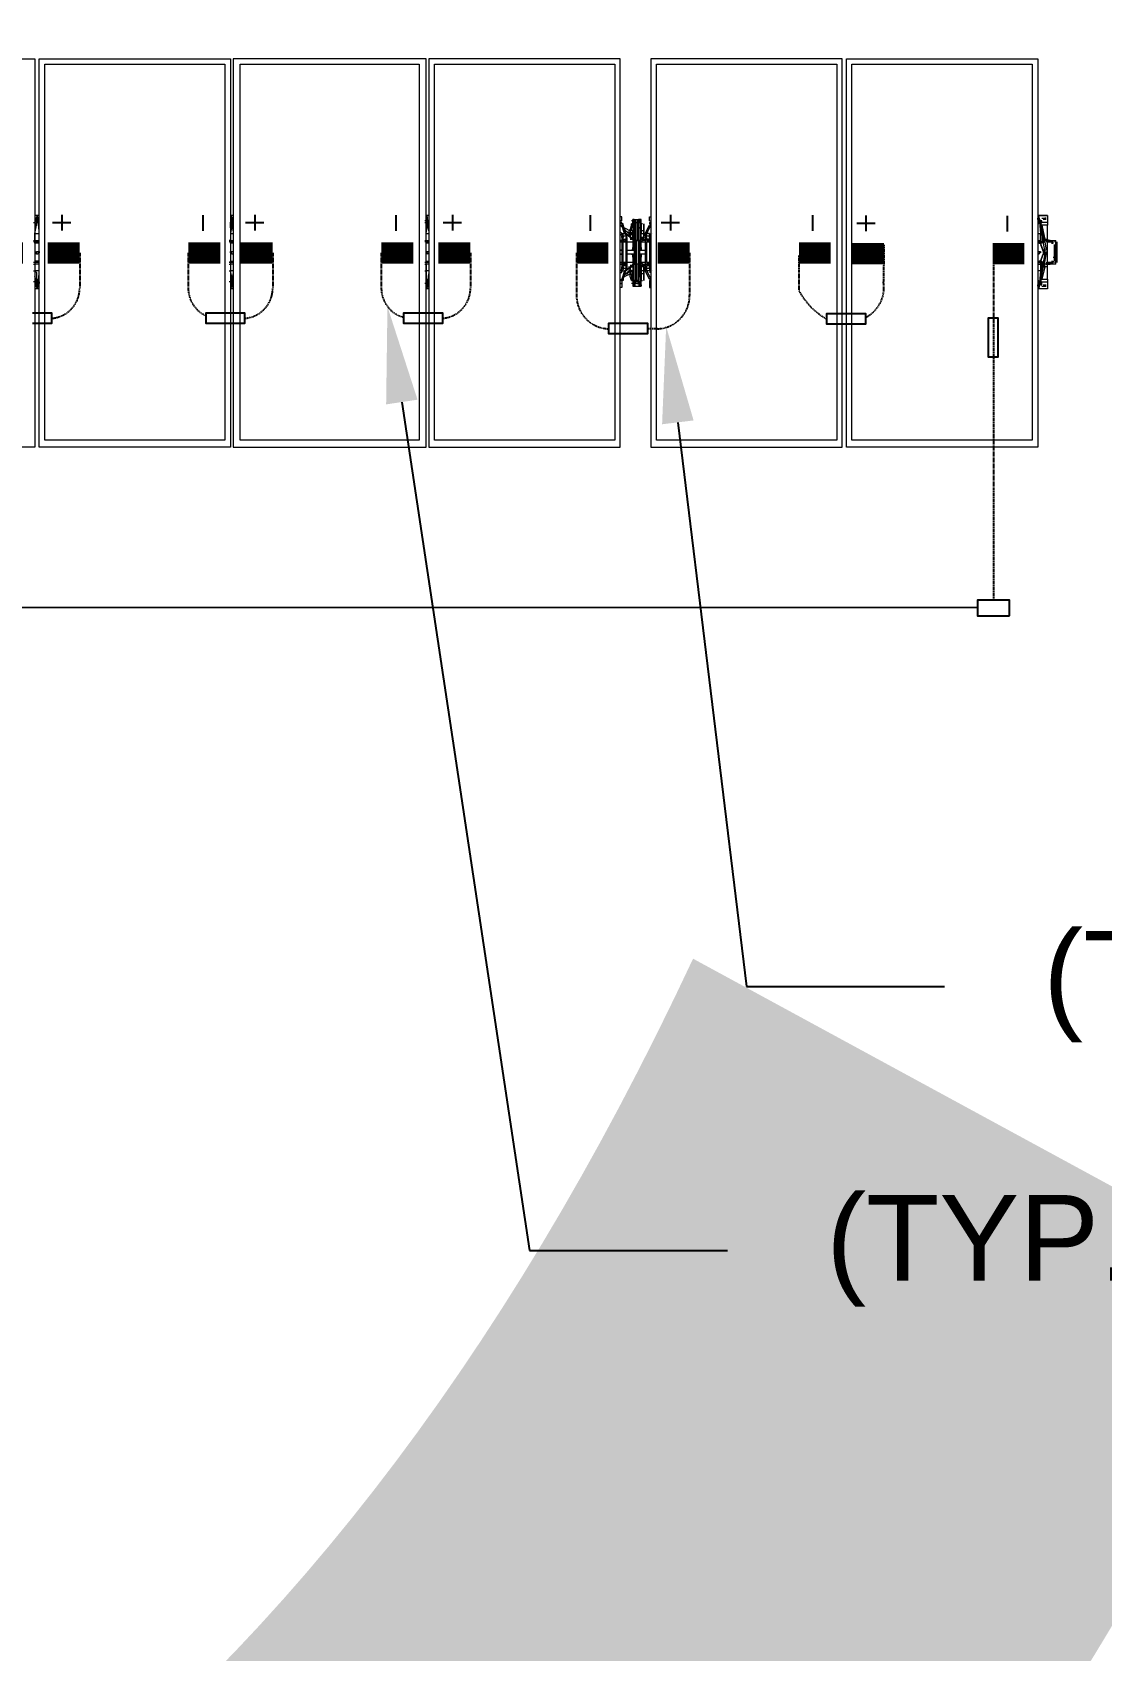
# Model space of a CAD drawing. Header units: feet. Extents: x -13743 to 68376, y -48 to 67763.
# Drawn here: x 4585.8 to 4835.1, y 7953.9 to 8331.2 of the extents above; entities that cross this region are included whole.
import ezdxf
from ezdxf import colors
from ezdxf.entities.mleader import LeaderData, LeaderLine
from ezdxf.enums import TextEntityAlignment as Align
from ezdxf.lldxf.tags import DXFTag
from ezdxf.math import Vec2, Vec3

# ---------------------------------------------------------------- set-up
doc = ezdxf.new("R2018")
doc.units = ezdxf.units.FT
doc.header["$MEASUREMENT"] = 0
doc.linetypes.add('HIDDEN', pattern=[0.375, 0.25, -0.125])
for name, color, linetype in [('E-DC HARNESS-NEG', 170, 'DC HARNESS CABLE'), ('E-HARN-COMP', 8, 'Continuous'), ('E-TRNK-CABL-NEG', 6, 'HIDDEN'), ('E-TRUNK-CABLE-POS', 6, 'HIDDEN'), ('G-ANNO-TEXT', 1, 'Continuous'), ('Polarity-Text', 7, 'Continuous')]:
    doc.layers.add(name, color=color, linetype=linetype)
doc.styles.add('NEI-A', font='arial.ttf')
doc.styles.get("Standard").update_dxf_attribs({"font": 'arial.ttf'})
tags = doc.linetypes.add('DC HARNESS CABLE', pattern='A,0.5,-0.2,["DH",Standard,S=0.1,R=0,X=-0.1,Y=-0.05],-0.2', length=0.9).pattern_tags.tags
tags[6] = DXFTag(74, 10)

# ---------------------------------------------------------------- blocks, each defined once
blk = doc.blocks.new('A$Cc93f9aa1')
at = {"lineweight": 5}
for points in [[(0.0233, 0.4666), (0.2533, 0.4666), (0.2533, 0), (0.0233, 0)], [(0.4883, 0.4666), (0.2583, 0.4666), (0.2583, 0), (0.4883, 0)], [(0.525, 0.4666), (0.525, 0), (0.755, 0), (0.755, 0.4666)], [(0.7583, 0), (0.99, 0), (0.99, 0.4666), (0.7583, 0.4666)], [(1.2233, 0), (0.9933, 0), (0.9933, 0.4666), (1.2233, 0.4666)], [(1.4583, 0), (1.2283, 0), (1.2283, 0.4666), (1.4583, 0.4666)], [(0.2467, 0.4583), (0.2467, 0.0067), (0.03, 0.0067), (0.03, 0.4583)], [(0.4816, 0.4583), (0.4816, 0.0067), (0.265, 0.0067), (0.265, 0.4583)], [(0.5316, 0.4583), (0.7483, 0.4583), (0.7483, 0.0067), (0.5316, 0.0067)], [(0.7666, 0.0067), (0.7666, 0.4583), (0.9816, 0.4583), (0.9816, 0.0067)], [(1, 0.0067), (1, 0.4583), (1.2166, 0.4583), (1.2166, 0.0067)], [(0.9916, 0.275), (0.9916, 0.2733)], [(0.5033, 0.2617), (0.5016, 0.2617)], [(0.51, 0.2617), (0.5083, 0.2617)], [(0.5116, 0.2667), (0.51, 0.2667), (0.51, 0.2583), (0.5116, 0.2583)], [(0.02, 0.2433), (0.0183, 0.2433), (0.0183, 0.245), (0.02, 0.245)], [(0.49, 0.235), (0.4883, 0.235)], [(0.4916, 0.2483), (0.49, 0.2467), (0.4916, 0.245), (0.4933, 0.2467)], [(0.4916, 0.2483), (0.49, 0.2483), (0.49, 0.2467), (0.49, 0.245), (0.4916, 0.245), (0.4933, 0.245), (0.4933, 0.2467), (0.4933, 0.2483)], [(0.4933, 0.2467), (0.4916, 0.2467)], [(0.4983, 0.2483), (0.4966, 0.25), (0.4983, 0.2483), (0.5, 0.2483)], [(0.5016, 0.2367), (0.5, 0.2367)], [(0.5033, 0.2183), (0.5033, 0.2467), (0.5016, 0.2467), (0.5016, 0.2183)], [(0.5066, 0.2467), (0.5066, 0.2183), (0.5083, 0.2183), (0.5083, 0.2467)], [(0.5116, 0.235), (0.51, 0.235), (0.51, 0.2383), (0.51, 0.2367), (0.5083, 0.2367), (0.51, 0.2367), (0.51, 0.235)], [(0.52, 0.245), (0.5216, 0.245), (0.5216, 0.2467), (0.5216, 0.2483), (0.52, 0.2483), (0.5183, 0.2483), (0.5183, 0.2467), (0.5183, 0.245)], [(0.52, 0.2483), (0.5183, 0.2467), (0.52, 0.245), (0.5216, 0.2467)], [(0.5216, 0.2467), (0.52, 0.2467)], [(0.5216, 0.2467), (0.52, 0.2467)], [(0.525, 0.245), (0.5233, 0.245)], [(0.525, 0.235), (0.5233, 0.235)], [(0.7566, 0.235), (0.7566, 0.2333), (0.7583, 0.2333), (0.7583, 0.2317), (0.7566, 0.2317), (0.755, 0.2317), (0.755, 0.2333)], [(0.99, 0.235), (0.9916, 0.235), (0.9916, 0.2333), (0.9933, 0.2333), (0.9933, 0.2317), (0.9916, 0.2317), (0.99, 0.2317), (0.99, 0.2333)], [(1.225, 0.235), (1.2266, 0.235), (1.2266, 0.2317), (1.2233, 0.2317), (1.2233, 0.2333), (1.225, 0.2333)], [(0.01, 0.22), (0.0117, 0.22), (0.0083, 0.22)], [(0.0133, 0.23), (0.015, 0.23), (0.0167, 0.22), (0.015, 0.22)], [(0.49, 0.23), (0.4883, 0.23)], [(0.4916, 0.22), (0.49, 0.2183), (0.4916, 0.2167), (0.4933, 0.2183)], [(0.4916, 0.22), (0.49, 0.22), (0.49, 0.2183), (0.49, 0.2167), (0.4916, 0.2167), (0.4933, 0.2167), (0.4933, 0.2183), (0.4933, 0.22)], [(0.4933, 0.2183), (0.4916, 0.2183)], [(0.4933, 0.2183), (0.4916, 0.2183)], [(0.5, 0.2267), (0.5, 0.23)], [(0.5033, 0.1967), (0.505, 0.1967), (0.505, 0.1983), (0.505, 0.2183), (0.5033, 0.2183)], [(0.5116, 0.2167), (0.51, 0.2167)], [(0.52, 0.22), (0.5183, 0.2183), (0.52, 0.2167), (0.5216, 0.2183)], [(0.5216, 0.2183), (0.52, 0.2183)], [(0.5216, 0.2183), (0.52, 0.2183)], [(0.5233, 0.23), (0.525, 0.23)], [(0.5233, 0.22), (0.525, 0.22)], [(0.5033, 0.2033), (0.5016, 0.2033)], [(0.505, 0.195), (0.5033, 0.195)], [(0.5083, 0.1967), (0.5066, 0.1967)], [(0.5083, 0.195), (0.5066, 0.195)], [(0.51, 0.2033), (0.5083, 0.2033)], [(0.5233, 0.2), (0.5216, 0.2), (0.5216, 0.2017), (0.5216, 0.2)]]:
    blk.add_lwpolyline(points, close=True, dxfattribs=at)
for points in [[(0.0217, 0.27), (0.0217, 0.2733), (0.02, 0.27), (0.02, 0.2717), (0.0183, 0.2717), (0.0183, 0.2683), (0.0117, 0.2683), (0.0117, 0.2767), (0.0133, 0.2767)], [(0.0117, 0.2767), (0.0233, 0.2767)], [(0.0183, 0.2733), (0.0167, 0.2733), (0.0133, 0.2733), (0.015, 0.2733)], [(0.0233, 0.2467), (0.02, 0.2467), (0.02, 0.255), (0.0217, 0.2733), (0.0233, 0.2733), (0.0233, 0.2717)], [(0.0217, 0.2733), (0.0217, 0.275), (0.0217, 0.2733)], [(0.4966, 0.255), (0.495, 0.255), (0.4933, 0.2533), (0.4933, 0.2517), (0.49, 0.2517), (0.49, 0.255), (0.4933, 0.255), (0.4883, 0.265), (0.49, 0.265), (0.4883, 0.2667), (0.49, 0.2667), (0.49, 0.27), (0.49, 0.275), (0.4883, 0.275)], [(0.5, 0.2717), (0.5, 0.2733), (0.5, 0.27), (0.5016, 0.27), (0.5033, 0.27), (0.5033, 0.2683), (0.505, 0.2683), (0.505, 0.2667)], [(0.5083, 0.2733), (0.5066, 0.2733), (0.5016, 0.2733), (0.5, 0.2733), (0.5016, 0.2733)], [(0.5033, 0.2667), (0.505, 0.2667), (0.505, 0.2467), (0.5066, 0.2467), (0.5066, 0.2683), (0.5083, 0.2683), (0.5083, 0.27), (0.51, 0.27), (0.51, 0.2733), (0.5083, 0.2733), (0.5083, 0.2717)], [(0.5216, 0.2633), (0.5216, 0.2667), (0.5233, 0.2667), (0.5233, 0.27), (0.5233, 0.275), (0.525, 0.275)], [(0.755, 0.2767), (0.7583, 0.2767)], [(0.7566, 0.27), (0.7566, 0.2733), (0.7566, 0.275), (0.7566, 0.2733), (0.7566, 0.2717), (0.7583, 0.2717), (0.7583, 0.27), (0.7583, 0.2683)], [(0.7566, 0.275), (0.7583, 0.275)], [(0.76, 0.255), (0.7583, 0.255), (0.7583, 0.2633), (0.7566, 0.2733)], [(0.99, 0.2767), (0.9933, 0.2767)], [(0.99, 0.2733), (0.99, 0.27)], [(0.995, 0.255), (0.9933, 0.255), (0.9933, 0.2567), (0.9916, 0.2633), (0.9916, 0.2733), (0.9916, 0.27), (0.9933, 0.2683)], [(1.2233, 0.2767), (1.2283, 0.2767)], [(1.225, 0.27), (1.225, 0.2733), (1.225, 0.275), (1.225, 0.2733), (1.2266, 0.2733), (1.2266, 0.27), (1.2283, 0.2683)], [(1.225, 0.275), (1.2266, 0.275)], [(1.2299, 0.255), (1.2283, 0.255), (1.2266, 0.2567), (1.2266, 0.2633), (1.225, 0.2733)], [(0.0117, 0.25), (0.0117, 0.2467), (0.015, 0.2467), (0.015, 0.245), (0.0167, 0.245), (0.0183, 0.245), (0.0183, 0.2533), (0.0167, 0.25), (0.02, 0.2667), (0.02, 0.265), (0.0183, 0.265), (0.0117, 0.265), (0.0117, 0.2683)], [(0.0117, 0.265), (0.0117, 0.25), (0.015, 0.25), (0.015, 0.2467), (0.0167, 0.2467)], [(0.0167, 0.2717), (0.0133, 0.2717)], [(0.015, 0.2317), (0.015, 0.235), (0.0167, 0.245), (0.0167, 0.2467), (0.0167, 0.25), (0.015, 0.25), (0.0183, 0.265)], [(0.02, 0.255), (0.0183, 0.255), (0.0183, 0.2533), (0.02, 0.27), (0.02, 0.2683), (0.02, 0.265)], [(0.02, 0.2683), (0.0183, 0.2683)], [(0.0217, 0.2683), (0.0217, 0.2667)], [(0.4866, 0.255), (0.4866, 0.255)], [(0.4883, 0.255), (0.4883, 0.2567)], [(0.49, 0.255), (0.4883, 0.255), (0.4883, 0.2533), (0.4883, 0.255), (0.4883, 0.2533), (0.4883, 0.2517), (0.49, 0.2517), (0.49, 0.25), (0.4883, 0.25), (0.4883, 0.215), (0.49, 0.215), (0.49, 0.2133), (0.4933, 0.2133), (0.4933, 0.2117), (0.4933, 0.21), (0.495, 0.21), (0.49, 0.2), (0.4883, 0.2), (0.49, 0.2017)], [(0.49, 0.27), (0.49, 0.27)], [(0.49, 0.2667), (0.49, 0.2667)], [(0.49, 0.265), (0.495, 0.255), (0.4933, 0.255), (0.4933, 0.2533)], [(0.4933, 0.215), (0.495, 0.215), (0.495, 0.2517), (0.4933, 0.2517), (0.495, 0.2517), (0.495, 0.255)], [(0.4966, 0.2517), (0.4966, 0.25), (0.4966, 0.2617), (0.4966, 0.2667), (0.4966, 0.2583), (0.5, 0.2583), (0.5, 0.2667), (0.4983, 0.2667)], [(0.4966, 0.26), (0.4966, 0.25)], [(0.4966, 0.26), (0.4966, 0.26)], [(0.4966, 0.2583), (0.4966, 0.2567), (0.4966, 0.255), (0.5, 0.255), (0.5, 0.2583)], [(0.4966, 0.2567), (0.4966, 0.2517), (0.4966, 0.25), (0.5, 0.25), (0.5, 0.255)], [(0.4983, 0.2667), (0.4983, 0.2667)], [(0.5033, 0.2717), (0.5016, 0.2717), (0.5, 0.2717), (0.5016, 0.2717), (0.5033, 0.27), (0.505, 0.27), (0.5033, 0.27), (0.505, 0.27), (0.5066, 0.27), (0.5083, 0.27), (0.5066, 0.27), (0.5083, 0.2717), (0.51, 0.2717), (0.5083, 0.2717), (0.5066, 0.2717)], [(0.5, 0.27), (0.5, 0.2617), (0.5, 0.2383), (0.5016, 0.2383)], [(0.5016, 0.27), (0.5, 0.27), (0.5016, 0.27), (0.5033, 0.27), (0.5016, 0.27), (0.5016, 0.2683), (0.5033, 0.2683), (0.505, 0.2683), (0.5066, 0.2683), (0.5083, 0.2683), (0.51, 0.2683)], [(0.5, 0.2667), (0.5016, 0.2667)], [(0.5016, 0.27), (0.5016, 0.27)], [(0.5016, 0.2467), (0.5016, 0.2683), (0.5033, 0.2683), (0.5033, 0.2467), (0.505, 0.2467), (0.505, 0.2183), (0.5066, 0.2183), (0.5066, 0.1967), (0.5083, 0.1967), (0.5083, 0.2183)], [(0.505, 0.27), (0.5066, 0.27), (0.5066, 0.2683), (0.5083, 0.2683), (0.5083, 0.2467)], [(0.5066, 0.27), (0.5083, 0.27), (0.51, 0.27), (0.5083, 0.27), (0.51, 0.27), (0.5116, 0.27)], [(0.5066, 0.2667), (0.5083, 0.2667)], [(0.5083, 0.2383), (0.51, 0.2383), (0.51, 0.2617), (0.51, 0.27)], [(0.51, 0.2667), (0.5116, 0.2667), (0.5133, 0.2617), (0.5133, 0.25), (0.5133, 0.2517)], [(0.51, 0.2483), (0.5116, 0.25), (0.5116, 0.2483), (0.5133, 0.25), (0.5133, 0.26)], [(0.51, 0.2583), (0.51, 0.255), (0.5116, 0.255), (0.5116, 0.2567), (0.5133, 0.2517), (0.5116, 0.25), (0.51, 0.25), (0.51, 0.255)], [(0.5116, 0.2667), (0.5116, 0.2667)], [(0.52, 0.2617), (0.5133, 0.2583), (0.5133, 0.2567)], [(0.5133, 0.26), (0.5133, 0.26)], [(0.5183, 0.2583), (0.5133, 0.2533)], [(0.5183, 0.2133), (0.5216, 0.2133), (0.5216, 0.2117), (0.5233, 0.21), (0.5233, 0.2117), (0.525, 0.2117), (0.5233, 0.2117), (0.5233, 0.2133), (0.5216, 0.2133), (0.5216, 0.215), (0.5233, 0.215), (0.5233, 0.25), (0.5216, 0.25), (0.5216, 0.2517), (0.5216, 0.2533), (0.5233, 0.255), (0.5233, 0.2533), (0.525, 0.255), (0.5233, 0.2533), (0.5233, 0.2517), (0.5183, 0.2517), (0.5183, 0.2533), (0.5166, 0.2533), (0.515, 0.2517), (0.5133, 0.2517), (0.5183, 0.255), (0.5166, 0.2533), (0.5166, 0.2517), (0.5183, 0.2517), (0.5166, 0.2517), (0.5166, 0.215), (0.5183, 0.215)], [(0.5216, 0.265), (0.5183, 0.255), (0.52, 0.255), (0.5183, 0.2533), (0.5183, 0.255), (0.52, 0.255)], [(0.5233, 0.2567), (0.5233, 0.255), (0.52, 0.255), (0.5233, 0.265), (0.5216, 0.265), (0.5216, 0.2633), (0.5216, 0.265), (0.5233, 0.265), (0.525, 0.2667)], [(0.5233, 0.27), (0.5233, 0.27)], [(0.5233, 0.2667), (0.5233, 0.2667)], [(0.76, 0.2467), (0.7583, 0.2467), (0.7583, 0.255)], [(0.995, 0.2467), (0.9933, 0.2467), (0.9933, 0.255)], [(1.2299, 0.2467), (1.2283, 0.2467), (1.2283, 0.255)], [(0, 0.245), (0, 0.22)], [(0.0017, 0.2467), (0.005, 0.2467), (0.01, 0.2467), (0.0083, 0.2467), (0.01, 0.2467)], [(0.0017, 0.245), (0.0033, 0.245)], [(0.0033, 0.2383), (0.0033, 0.2433), (0.0033, 0.2233), (0.0033, 0.2283), (0.0033, 0.2267)], [(0.005, 0.2383), (0.0033, 0.2383), (0.0033, 0.2283)], [(0.0033, 0.2367), (0.0033, 0.2383), (0.0033, 0.2367)], [(0.0067, 0.2433), (0.005, 0.2433), (0.005, 0.245), (0.0067, 0.245), (0.0067, 0.2467), (0.0083, 0.2467), (0.01, 0.2467), (0.0117, 0.2467), (0.0083, 0.2467), (0.0083, 0.245), (0.0067, 0.245), (0.005, 0.245), (0.005, 0.2433)], [(0.005, 0.245), (0.0067, 0.245)], [(0.0133, 0.2467), (0.0117, 0.2467), (0.01, 0.2467), (0.01, 0.245), (0.0083, 0.245), (0.0067, 0.245), (0.0083, 0.245), (0.0117, 0.245), (0.01, 0.245)], [(0.0083, 0.2467), (0.0083, 0.245)], [(0.0117, 0.2467), (0.0117, 0.245), (0.0117, 0.2183)], [(0.0133, 0.245), (0.0117, 0.245), (0.0117, 0.2417), (0.0117, 0.2233), (0.0117, 0.22), (0.0133, 0.22)], [(0.015, 0.245), (0.0133, 0.235), (0.0133, 0.2317)], [(0.0233, 0.2433), (0.02, 0.2433), (0.0217, 0.2433), (0.02, 0.2433), (0.0167, 0.235), (0.015, 0.235), (0.0133, 0.235)], [(0.0183, 0.25), (0.0167, 0.25), (0.015, 0.25)], [(0.015, 0.235), (0.0167, 0.235), (0.02, 0.2433), (0.02, 0.245), (0.02, 0.2433)], [(0.02, 0.2233), (0.0167, 0.2317), (0.0167, 0.235), (0.015, 0.2333), (0.015, 0.2317), (0.0167, 0.23), (0.015, 0.23), (0.0167, 0.23), (0.02, 0.2217), (0.0217, 0.2217), (0.02, 0.2217), (0.02, 0.22), (0.0183, 0.2217)], [(0.0183, 0.2433), (0.02, 0.245), (0.0183, 0.245), (0.02, 0.245), (0.02, 0.2467)], [(0.0233, 0.245), (0.02, 0.245), (0.0217, 0.245)], [(0.0233, 0.2317), (0.02, 0.2317), (0.02, 0.2333), (0.0217, 0.2333), (0.0217, 0.235), (0.0233, 0.2333)], [(0.4883, 0.25), (0.4883, 0.2517)], [(0.4883, 0.245), (0.49, 0.245)], [(0.495, 0.245), (0.5, 0.245), (0.4983, 0.2467), (0.495, 0.2467), (0.4933, 0.2467), (0.4916, 0.2467), (0.4933, 0.2467), (0.4916, 0.2467), (0.4933, 0.2467), (0.4916, 0.2467), (0.4933, 0.2467), (0.4916, 0.2467), (0.4916, 0.245), (0.4933, 0.245), (0.4933, 0.2483), (0.4916, 0.2483), (0.4916, 0.2467)], [(0.4933, 0.2517), (0.4933, 0.2517)], [(0.495, 0.2517), (0.495, 0.2517)], [(0.5, 0.2483), (0.4983, 0.2483), (0.4966, 0.25), (0.4983, 0.25), (0.4983, 0.2483), (0.5, 0.2483), (0.495, 0.2483)], [(0.5016, 0.23), (0.5, 0.23), (0.5016, 0.23), (0.5, 0.23), (0.5016, 0.23), (0.495, 0.23), (0.495, 0.235), (0.5016, 0.235), (0.5, 0.235), (0.5, 0.2367), (0.5, 0.2383), (0.5, 0.235)], [(0.495, 0.235), (0.4966, 0.235)], [(0.5083, 0.235), (0.5166, 0.235), (0.5166, 0.23), (0.5083, 0.23), (0.51, 0.23), (0.5116, 0.23), (0.51, 0.23)], [(0.515, 0.25), (0.5133, 0.25), (0.5116, 0.2483), (0.5133, 0.2483), (0.5116, 0.2483), (0.51, 0.2483), (0.5116, 0.2483), (0.51, 0.2483), (0.51, 0.2467)], [(0.51, 0.245), (0.5166, 0.245)], [(0.5216, 0.245), (0.52, 0.245), (0.5216, 0.2467), (0.5216, 0.2483), (0.5183, 0.2483), (0.5183, 0.2467), (0.52, 0.245)], [(0.5183, 0.2467), (0.52, 0.2467)], [(0.52, 0.2483), (0.5216, 0.2483)], [(0.52, 0.2467), (0.5216, 0.2467)], [(0.52, 0.2467), (0.5216, 0.2467)], [(0.52, 0.2467), (0.5216, 0.2467)], [(0.52, 0.2467), (0.5216, 0.2467)], [(0.52, 0.2467), (0.5216, 0.2467)], [(0.5233, 0.2517), (0.5233, 0.25)], [(0.525, 0.2467), (0.5233, 0.2467)], [(0.755, 0.2467), (0.7583, 0.2467)], [(0.755, 0.245), (0.7583, 0.245), (0.76, 0.245)], [(0.7583, 0.245), (0.7583, 0.2433), (0.755, 0.2433)], [(0.99, 0.2467), (0.9933, 0.2467)], [(0.99, 0.245), (0.9933, 0.245), (0.995, 0.245)], [(0.9933, 0.245), (0.9933, 0.2433), (0.99, 0.2433)], [(1.2233, 0.2467), (1.2283, 0.2467)], [(1.2233, 0.245), (1.2283, 0.245), (1.2299, 0.245)], [(1.2233, 0.2433), (1.2266, 0.2433), (1.2283, 0.2433), (1.2283, 0.245)], [(0.0067, 0.2217), (0.005, 0.2217), (0.005, 0.22), (0.0067, 0.22), (0.0083, 0.2183), (0.0117, 0.2183), (0.01, 0.2183), (0.005, 0.2183), (0.0017, 0.2183)], [(0.0017, 0.22), (0.0033, 0.22)], [(0.005, 0.2217), (0.005, 0.22), (0.0067, 0.22), (0.0083, 0.22), (0.0083, 0.2183), (0.0083, 0.22), (0.01, 0.22), (0.0083, 0.22), (0.0067, 0.22), (0.005, 0.22)], [(0.0133, 0.2183), (0.0117, 0.2183), (0.01, 0.22), (0.0083, 0.22)], [(0.0117, 0.1967), (0.0117, 0.2), (0.0183, 0.2), (0.02, 0.2), (0.0167, 0.215), (0.0167, 0.2167), (0.015, 0.2167), (0.0167, 0.2167), (0.0167, 0.215), (0.0167, 0.22), (0.0167, 0.2183), (0.015, 0.2183), (0.015, 0.22)], [(0.0117, 0.2167), (0.0117, 0.2183), (0.015, 0.2183), (0.015, 0.2167)], [(0.0183, 0.2), (0.015, 0.2167), (0.0117, 0.2167), (0.0117, 0.2)], [(0.0217, 0.1917), (0.02, 0.21), (0.02, 0.2117), (0.0183, 0.2117), (0.0183, 0.22), (0.0167, 0.22), (0.0183, 0.22), (0.0183, 0.2217), (0.02, 0.2217), (0.0233, 0.2217)], [(0.02, 0.1967), (0.02, 0.195), (0.0183, 0.2117), (0.0167, 0.215), (0.0183, 0.215)], [(0.0233, 0.22), (0.02, 0.22), (0.0217, 0.22), (0.02, 0.22), (0.02, 0.2217), (0.02, 0.22), (0.0183, 0.22), (0.02, 0.22), (0.02, 0.2183), (0.02, 0.21)], [(0.02, 0.22), (0.0183, 0.22)], [(0.0233, 0.2183), (0.02, 0.2183)], [(0.4883, 0.22), (0.49, 0.22)], [(0.4883, 0.2133), (0.4883, 0.215)], [(0.4933, 0.22), (0.4916, 0.22)], [(0.4916, 0.2183), (0.4916, 0.22)], [(0.4916, 0.2183), (0.4933, 0.2183)], [(0.4916, 0.2183), (0.4933, 0.2183)], [(0.4916, 0.2183), (0.4933, 0.2183)], [(0.4916, 0.2183), (0.4933, 0.2183)], [(0.4916, 0.2183), (0.4916, 0.2167), (0.4933, 0.2167)], [(0.4916, 0.2183), (0.4933, 0.2183)], [(0.4933, 0.2183), (0.4933, 0.22)], [(0.4933, 0.2183), (0.4933, 0.2167)], [(0.4933, 0.215), (0.4933, 0.215)], [(0.495, 0.2183), (0.4983, 0.2183), (0.5, 0.22), (0.495, 0.22)], [(0.5, 0.2167), (0.4983, 0.2167), (0.4966, 0.215), (0.4983, 0.2167), (0.4983, 0.215), (0.4966, 0.215), (0.4983, 0.2167), (0.5, 0.2167), (0.4983, 0.2167), (0.5, 0.2167), (0.495, 0.2167)], [(0.495, 0.215), (0.495, 0.215)], [(0.4966, 0.2133), (0.4966, 0.215), (0.4966, 0.1983), (0.4966, 0.2067), (0.5, 0.2067), (0.5, 0.21)], [(0.4966, 0.2083), (0.4966, 0.215), (0.5, 0.215), (0.5, 0.2117), (0.5, 0.21), (0.4966, 0.21), (0.4966, 0.2083), (0.4966, 0.2067)], [(0.4966, 0.205), (0.4966, 0.215)], [(0.5016, 0.2267), (0.5, 0.2267), (0.5, 0.2033), (0.5, 0.195)], [(0.5066, 0.195), (0.5066, 0.1967), (0.505, 0.1967), (0.5033, 0.1967), (0.5016, 0.1967), (0.5016, 0.2183)], [(0.5083, 0.23), (0.51, 0.23), (0.51, 0.2267), (0.51, 0.23), (0.5116, 0.23)], [(0.5083, 0.2267), (0.51, 0.2267)], [(0.51, 0.2033), (0.51, 0.2267)], [(0.5166, 0.22), (0.51, 0.22)], [(0.5133, 0.2133), (0.5133, 0.215), (0.51, 0.215), (0.51, 0.2117), (0.51, 0.21), (0.5116, 0.21), (0.5116, 0.2083), (0.5133, 0.2133), (0.5133, 0.215), (0.5133, 0.205), (0.5133, 0.215), (0.5116, 0.2167), (0.5133, 0.2167), (0.5116, 0.2167), (0.51, 0.2167), (0.51, 0.2183)], [(0.5116, 0.2167), (0.5133, 0.215), (0.5116, 0.2167), (0.5116, 0.215)], [(0.5166, 0.215), (0.5166, 0.215)], [(0.52, 0.22), (0.5183, 0.22), (0.5183, 0.2183), (0.52, 0.2167), (0.5183, 0.2167), (0.5183, 0.2183), (0.5183, 0.22), (0.52, 0.22), (0.5216, 0.22), (0.5216, 0.2183), (0.5216, 0.2167), (0.52, 0.2167), (0.5216, 0.2183), (0.5216, 0.22), (0.52, 0.22), (0.5216, 0.22)], [(0.5183, 0.215), (0.5183, 0.215)], [(0.52, 0.2183), (0.5216, 0.2183)], [(0.52, 0.2183), (0.5216, 0.2183)], [(0.52, 0.2183), (0.5216, 0.2183)], [(0.52, 0.2183), (0.5216, 0.2183)], [(0.52, 0.2183), (0.5216, 0.2183)], [(0.5233, 0.2183), (0.525, 0.2183)], [(0.5233, 0.215), (0.5233, 0.2133)], [(0.755, 0.2217), (0.7583, 0.2217), (0.7583, 0.22)], [(0.755, 0.22), (0.7583, 0.22), (0.76, 0.22)], [(0.7583, 0.2183), (0.755, 0.2183)], [(0.76, 0.2183), (0.7583, 0.2183), (0.7583, 0.21), (0.7566, 0.2), (0.7566, 0.1917), (0.7583, 0.1917)], [(0.99, 0.2217), (0.9933, 0.2217), (0.9933, 0.22)], [(0.99, 0.22), (0.9933, 0.22), (0.995, 0.22)], [(0.9933, 0.2183), (0.99, 0.2183)], [(0.9916, 0.1917), (0.9916, 0.2), (0.9933, 0.21), (0.9933, 0.2183), (0.995, 0.2183)], [(1.2233, 0.2217), (1.2266, 0.2217), (1.2283, 0.2217), (1.2283, 0.22)], [(1.2233, 0.22), (1.2283, 0.22), (1.2299, 0.22)], [(1.2283, 0.2183), (1.2233, 0.2183)], [(1.2299, 0.2183), (1.2283, 0.2183), (1.2283, 0.21), (1.2266, 0.2), (1.225, 0.1933), (1.225, 0.1917), (1.2266, 0.1917)], [(0.0133, 0.1883), (0.0117, 0.1883), (0.0117, 0.1967), (0.0183, 0.1967), (0.0183, 0.195), (0.02, 0.195), (0.0217, 0.1917), (0.0217, 0.19)], [(0.02, 0.2), (0.02, 0.1967), (0.0183, 0.1967)], [(0.0217, 0.1983), (0.0217, 0.1967)], [(0.0217, 0.195), (0.0217, 0.1917), (0.0233, 0.1917)], [(0.4866, 0.21), (0.4866, 0.21)], [(0.4883, 0.21), (0.4883, 0.2117), (0.4883, 0.2133), (0.49, 0.2133), (0.49, 0.21), (0.4933, 0.21), (0.4883, 0.2)], [(0.49, 0.21), (0.49, 0.2117), (0.4883, 0.2117)], [(0.49, 0.1967), (0.49, 0.1983), (0.4883, 0.1983)], [(0.49, 0.195), (0.49, 0.19), (0.4883, 0.19)], [(0.49, 0.1983), (0.49, 0.1983)], [(0.4933, 0.2117), (0.495, 0.2117), (0.495, 0.21), (0.495, 0.2133), (0.4933, 0.2133)], [(0.495, 0.21), (0.4966, 0.21)], [(0.4966, 0.205), (0.4966, 0.205)], [(0.4983, 0.1983), (0.5, 0.1983), (0.5, 0.2067)], [(0.5, 0.1983), (0.5016, 0.1983)], [(0.5083, 0.1933), (0.51, 0.1933), (0.5083, 0.1933), (0.5033, 0.1933), (0.5, 0.1933), (0.5016, 0.1933), (0.5016, 0.195), (0.5016, 0.1967), (0.5, 0.195), (0.5016, 0.195)], [(0.5016, 0.1967), (0.5016, 0.195), (0.5, 0.195), (0.5, 0.1933)], [(0.505, 0.1933), (0.5033, 0.1933), (0.5016, 0.1933), (0.5033, 0.195), (0.505, 0.195), (0.5033, 0.195), (0.5033, 0.1967)], [(0.5016, 0.195), (0.5033, 0.195), (0.5016, 0.195)], [(0.5033, 0.1983), (0.505, 0.1983)], [(0.5066, 0.1983), (0.5083, 0.1983)], [(0.5083, 0.1967), (0.51, 0.195), (0.51, 0.1933), (0.5083, 0.1933), (0.5066, 0.195), (0.5083, 0.195), (0.5083, 0.1967), (0.5083, 0.195), (0.51, 0.195), (0.5083, 0.195), (0.5083, 0.1933), (0.51, 0.1933)], [(0.5066, 0.195), (0.5083, 0.195), (0.5066, 0.195)], [(0.51, 0.21), (0.51, 0.2067), (0.5116, 0.2067), (0.5116, 0.1983), (0.51, 0.1983), (0.51, 0.2067)], [(0.51, 0.1983), (0.5116, 0.1983), (0.5133, 0.205)], [(0.51, 0.2033), (0.51, 0.195)], [(0.51, 0.195), (0.5116, 0.195)], [(0.52, 0.21), (0.5183, 0.2117), (0.5166, 0.2117), (0.515, 0.2133), (0.5133, 0.2133), (0.5183, 0.21), (0.5183, 0.2117), (0.5183, 0.2133), (0.5166, 0.2133), (0.5166, 0.2117), (0.5183, 0.21), (0.52, 0.21), (0.5183, 0.21), (0.5216, 0.2)], [(0.5183, 0.2067), (0.5133, 0.2117)], [(0.52, 0.2033), (0.5133, 0.2067), (0.5133, 0.2083)], [(0.5133, 0.205), (0.5133, 0.205)], [(0.5233, 0.2117), (0.5233, 0.21), (0.52, 0.21), (0.5233, 0.2)], [(0.5216, 0.2017), (0.5216, 0.1983), (0.5233, 0.1983), (0.5233, 0.1967)], [(0.525, 0.2), (0.5233, 0.2017)], [(0.5233, 0.1983), (0.525, 0.1983)], [(0.5233, 0.1983), (0.5233, 0.1983)], [(0.5233, 0.195), (0.5233, 0.19), (0.525, 0.19)], [(0.5233, 0.195), (0.5233, 0.195)], [(0.525, 0.21), (0.525, 0.21)], [(0.7583, 0.1967), (0.7583, 0.195), (0.7583, 0.1933), (0.7566, 0.1933), (0.7566, 0.19), (0.7583, 0.19)], [(0.7566, 0.195), (0.7566, 0.1917), (0.7566, 0.19)], [(0.99, 0.195), (0.99, 0.1917)], [(0.9933, 0.1967), (0.9916, 0.195), (0.9916, 0.19), (0.9916, 0.1917), (0.9933, 0.1917)], [(1.2283, 0.1967), (1.2266, 0.195), (1.2266, 0.1917), (1.225, 0.1917), (1.225, 0.19), (1.225, 0.1917), (1.225, 0.195)], [(0.0233, 0.1883), (0.0117, 0.1883)], [(0.0133, 0.1933), (0.0167, 0.1933)], [(0.0183, 0.1917), (0.0167, 0.1917), (0.0133, 0.1917), (0.015, 0.1917)], [(0.0233, 0.1933), (0.0233, 0.1917), (0.0217, 0.1917), (0.0217, 0.19), (0.0233, 0.19)], [(0.5, 0.1933), (0.5016, 0.1933), (0.5, 0.1933)], [(0.755, 0.1883), (0.7583, 0.1883)], [(0.99, 0.1883), (0.9933, 0.1883)], [(0.9916, 0.19), (0.9933, 0.19)], [(1.2233, 0.1883), (1.2283, 0.1883)]]:
    blk.add_lwpolyline(points, dxfattribs=at)
at = {"color": 8, "lineweight": 5, "true_color": 0x808080}
for points in [[(0.0117, 0.2767), (0.0233, 0.2767)], [(0.0233, 0.275), (0.0217, 0.275)], [(0.0233, 0.265), (0.0217, 0.2733)], [(0.5016, 0.2717), (0.5016, 0.2733)], [(0.5083, 0.2733), (0.5083, 0.2717)], [(0.755, 0.2767), (0.7583, 0.2767)], [(0.7566, 0.2733), (0.755, 0.2583)], [(0.7583, 0.2733), (0.7583, 0.275), (0.7566, 0.275)], [(0.7566, 0.2733), (0.7566, 0.2733)], [(0.99, 0.2767), (0.9933, 0.2767)], [(0.99, 0.2733), (0.99, 0.2733)], [(0.9916, 0.2733), (0.99, 0.2583)], [(0.9933, 0.2733), (0.9916, 0.275)], [(1.2233, 0.2767), (1.2283, 0.2767)], [(1.225, 0.2733), (1.2233, 0.2583)], [(1.2283, 0.2733), (1.2266, 0.2733), (1.2266, 0.275), (1.225, 0.275)], [(1.225, 0.2733), (1.225, 0.2733)], [(0.02, 0.255), (0.0233, 0.255)], [(0.4883, 0.2667), (0.49, 0.2667)], [(0.4883, 0.2567), (0.49, 0.2567)], [(0.4883, 0.2567), (0.4883, 0.2567)], [(0.5, 0.27), (0.5, 0.2617)], [(0.5016, 0.2617), (0.5016, 0.2383), (0.5016, 0.235), (0.5, 0.235)], [(0.5, 0.2583), (0.5016, 0.2583)], [(0.5, 0.255), (0.5016, 0.255)], [(0.5016, 0.2717), (0.5016, 0.2717)], [(0.5016, 0.27), (0.5033, 0.27)], [(0.5083, 0.2717), (0.5083, 0.2717)], [(0.5083, 0.27), (0.51, 0.27)], [(0.5083, 0.2617), (0.5083, 0.2383), (0.5083, 0.235), (0.51, 0.235)], [(0.51, 0.2617), (0.51, 0.27)], [(0.51, 0.2583), (0.5116, 0.2583)], [(0.51, 0.255), (0.5116, 0.255)], [(0.52, 0.26), (0.5183, 0.2583), (0.5166, 0.2583), (0.515, 0.2567), (0.5133, 0.255)], [(0.525, 0.2567), (0.5233, 0.2567)], [(0.525, 0.2567), (0.525, 0.2567)], [(0.755, 0.2683), (0.755, 0.27)], [(0.755, 0.255), (0.7583, 0.255)], [(0.7583, 0.2617), (0.7583, 0.27), (0.76, 0.27)], [(0.7583, 0.2667), (0.7583, 0.2683)], [(0.9933, 0.2617), (0.9933, 0.2683), (0.9916, 0.27), (0.99, 0.27), (0.9916, 0.27), (0.9933, 0.27)], [(0.99, 0.2683), (0.99, 0.27)], [(0.99, 0.255), (0.9933, 0.255)], [(0.9933, 0.2667), (0.9933, 0.2683), (0.995, 0.2683)], [(1.2233, 0.2683), (1.2233, 0.27)], [(1.2233, 0.255), (1.2283, 0.255)], [(1.2283, 0.27), (1.2266, 0.27), (1.2266, 0.2683), (1.2283, 0.2617)], [(1.2283, 0.2667), (1.2283, 0.2683), (1.2299, 0.2683)], [(0.0017, 0.2467), (0.0017, 0.2183)], [(0.0083, 0.245), (0.01, 0.245)], [(0.49, 0.2483), (0.49, 0.25)], [(0.49, 0.22), (0.49, 0.245)], [(0.4933, 0.2517), (0.4933, 0.2483)], [(0.4933, 0.245), (0.4933, 0.22)], [(0.5, 0.25), (0.5016, 0.25)], [(0.51, 0.25), (0.5116, 0.25)], [(0.5183, 0.2483), (0.5183, 0.2517)], [(0.5183, 0.22), (0.5183, 0.245)], [(0.5216, 0.25), (0.5216, 0.2483)], [(0.5216, 0.245), (0.5216, 0.22)], [(0.01, 0.22), (0.0083, 0.22)], [(0.49, 0.215), (0.49, 0.2167)], [(0.4933, 0.2167), (0.4933, 0.215)], [(0.5016, 0.2033), (0.5016, 0.23), (0.5, 0.23)], [(0.5, 0.215), (0.5016, 0.215)], [(0.5083, 0.2033), (0.5083, 0.2267), (0.5083, 0.23), (0.51, 0.23)], [(0.51, 0.215), (0.5116, 0.215)], [(0.5183, 0.215), (0.5183, 0.2167)], [(0.5216, 0.2167), (0.5216, 0.215)], [(0.0233, 0.21), (0.02, 0.21)], [(0.0217, 0.1917), (0.0217, 0.1933), (0.0233, 0.2)], [(0.4883, 0.2083), (0.4883, 0.21)], [(0.4883, 0.2083), (0.4883, 0.2083)], [(0.49, 0.1967), (0.4883, 0.1967)], [(0.49, 0.195), (0.4883, 0.195)], [(0.5, 0.2117), (0.5016, 0.2117)], [(0.5, 0.2067), (0.5016, 0.2067)], [(0.5, 0.2033), (0.5, 0.195)], [(0.5016, 0.195), (0.5033, 0.195), (0.5016, 0.195), (0.5033, 0.195), (0.505, 0.195)], [(0.5033, 0.1967), (0.505, 0.1967)], [(0.5066, 0.195), (0.5083, 0.195), (0.51, 0.195), (0.5083, 0.195), (0.51, 0.195), (0.51, 0.2033)], [(0.5066, 0.1967), (0.5083, 0.1967)], [(0.51, 0.2117), (0.5116, 0.2117)], [(0.51, 0.2067), (0.5116, 0.2067)], [(0.5133, 0.21), (0.515, 0.2083), (0.5166, 0.2083), (0.5183, 0.2067), (0.52, 0.205)], [(0.5233, 0.21), (0.525, 0.2083)], [(0.525, 0.1983), (0.5233, 0.1983), (0.525, 0.1983)], [(0.5233, 0.1967), (0.525, 0.1967)], [(0.5233, 0.195), (0.525, 0.195)], [(0.525, 0.2083), (0.525, 0.2083)], [(0.7583, 0.21), (0.755, 0.21)], [(0.755, 0.2067), (0.7566, 0.1917)], [(0.755, 0.1967), (0.755, 0.195), (0.7566, 0.195)], [(0.7583, 0.2033), (0.7583, 0.195), (0.76, 0.195)], [(0.76, 0.1967), (0.7583, 0.1967), (0.7583, 0.1983)], [(0.9933, 0.21), (0.99, 0.21)], [(0.99, 0.2067), (0.9916, 0.1917)], [(0.9933, 0.195), (0.9916, 0.195), (0.99, 0.195), (0.99, 0.1967)], [(0.9933, 0.2033), (0.9933, 0.1967), (0.9916, 0.195)], [(0.9933, 0.1967), (0.9933, 0.1983)], [(1.2283, 0.21), (1.2233, 0.21)], [(1.2233, 0.2067), (1.225, 0.1917)], [(1.2233, 0.1967), (1.2233, 0.195), (1.225, 0.195)], [(1.2283, 0.195), (1.2266, 0.195), (1.2266, 0.1967), (1.2283, 0.2033)], [(1.2299, 0.1967), (1.2283, 0.1967), (1.2283, 0.1983)], [(0.0117, 0.1883), (0.0233, 0.1883)], [(0.0217, 0.19), (0.0233, 0.19)], [(0.5016, 0.1933), (0.5016, 0.1933)], [(0.5016, 0.1933), (0.5033, 0.1933)], [(0.5083, 0.1933), (0.5083, 0.1933)], [(0.5083, 0.1933), (0.51, 0.1933)], [(0.755, 0.1883), (0.7583, 0.1883)], [(0.7566, 0.19), (0.7583, 0.19), (0.7583, 0.1917)], [(0.7566, 0.1917), (0.7566, 0.1917)], [(0.99, 0.1917), (0.99, 0.1917)], [(0.99, 0.1883), (0.9933, 0.1883)], [(0.9916, 0.19), (0.9916, 0.1917), (0.9933, 0.1917)], [(1.2233, 0.1883), (1.2283, 0.1883)], [(1.225, 0.19), (1.2266, 0.19), (1.2266, 0.1917), (1.2283, 0.1917)], [(1.225, 0.1917), (1.225, 0.1917)]]:
    blk.add_lwpolyline(points, dxfattribs=at)
for points in [[(0.4883, 0.27), (0.49, 0.27)], [(0.5033, 0.27), (0.5016, 0.27)], [(0.505, 0.27), (0.5033, 0.27)], [(0.5083, 0.27), (0.5066, 0.27)], [(0.51, 0.27), (0.5083, 0.27)], [(0.525, 0.27), (0.5233, 0.27)], [(0.525, 0.2667), (0.5233, 0.2667)], [(0.7566, 0.27), (0.755, 0.27)], [(1.225, 0.27), (1.2233, 0.27)], [(0.5033, 0.2367), (0.5016, 0.2367)], [(0.51, 0.2367), (0.5083, 0.2367)], [(0.5033, 0.2283), (0.5016, 0.2283)], [(0.51, 0.2283), (0.5083, 0.2283)], [(0.49, 0.1983), (0.4883, 0.1983)]]:
    blk.add_lwpolyline(points, close=True, dxfattribs=at)
blk = doc.blocks.new('DETAIL_TITLE')
at = {"style": 'NEI-A', "flags": 8}
blk.add_attdef('#', text='', height=0.2, dxfattribs=at).set_placement((0.5922, -0.5109), align=Align.MIDDLE_CENTER)
at = {"lineweight": 30, "flags": 104}
blk.add_attdef('DETAIL_TITLE', text='', height=0.2, dxfattribs=at).set_placement((0.9099, -0.5251), align=Align.BOTTOM_LEFT)
at = {"style": 'NEI-A'}
for tag, p in [('SCALE:', (0.9386, -0.7379)), ('1"_=_', (1.5474, -0.7379))]:
    blk.add_attdef(tag, text='', height=0.1, dxfattribs=at).set_placement(p, align=Align.BOTTOM_LEFT)

msp = doc.modelspace()

# ---------------------------------------------------------------- linework, layer by layer
at = {"layer": 'E-DC HARNESS-NEG', "ltscale": 0.5}
msp.add_lwpolyline([(4806.18, 8196.98), (2948.01, 8197.12)], dxfattribs=at)
at = {"layer": 'E-HARN-COMP', "const_width": 5}
for points in [[(4576.17, 8279.75), (4583.62, 8279.75)], [(4589.37, 8279.75), (4596.83, 8279.75)], [(4622.13, 8279.75), (4629.58, 8279.75)], [(4634.38, 8279.75), (4641.84, 8279.75)], [(4667.14, 8279.75), (4674.59, 8279.75)], [(4680.48, 8279.75), (4687.94, 8279.75)], [(4712.66, 8279.75), (4720.11, 8279.75)], [(4731.59, 8279.75), (4739.04, 8279.75)], [(4764.5, 8279.75), (4771.95, 8279.75)], [(4776.89, 8279.59), (4784.34, 8279.59)], [(4809.65, 8279.59), (4817.1, 8279.59)]]:
    msp.add_lwpolyline(points, dxfattribs=at)
at = {"layer": 'E-HARN-COMP'}
for points in [[(4585.79, 8263.34), (4590.35, 8263.34), (4590.35, 8265.67), (4585.79, 8265.67)], [(4630.8, 8265.67), (4626.23, 8265.67), (4626.23, 8263.34), (4630.8, 8263.34)], [(4630.8, 8263.34), (4635.36, 8263.34), (4635.36, 8265.67), (4630.8, 8265.67)], [(4676.9, 8265.67), (4672.33, 8265.67), (4672.33, 8263.34), (4676.9, 8263.34)], [(4676.9, 8263.34), (4681.46, 8263.34), (4681.46, 8265.67), (4676.9, 8265.67)], [(4724.7, 8263.27), (4720.13, 8263.27), (4720.13, 8260.95), (4724.7, 8260.95)], [(4724.7, 8260.95), (4729.26, 8260.95), (4729.26, 8263.27), (4724.7, 8263.27)], [(4775.52, 8265.51), (4770.95, 8265.51), (4770.95, 8263.18), (4775.52, 8263.18)], [(4775.52, 8263.18), (4780.08, 8263.18), (4780.08, 8265.51), (4775.52, 8265.51)], [(4810.96, 8259.96), (4810.96, 8264.53), (4808.64, 8264.53), (4808.64, 8259.96)], [(4808.64, 8260.05), (4808.64, 8255.49), (4810.96, 8255.49), (4810.96, 8260.05)]]:
    msp.add_lwpolyline(points, dxfattribs=at)
msp.add_lwpolyline([(4813.64, 8195.17), (4813.64, 8198.79), (4806.18, 8198.79), (4806.18, 8195.17)], close=True, dxfattribs=at)
at = {"layer": 'E-TRNK-CABL-NEG', "ltscale": 0.1}
for points in [[(4622.13, 8279.75), (4622.13, 8271.51, 0.293541), (4626.23, 8265.13, 0.293541)], [(4667.14, 8279.75), (4667.14, 8271.51, 0.338726), (4672.33, 8264.73, 0.338726)], [(4712.66, 8279.75), (4712.66, 8269.79, 0.404462), (4720.14, 8262.05)], [(4764.5, 8279.22), (4764.5, 8270.98, 0.143627), (4770.95, 8264.35, 0.319123)]]:
    msp.add_lwpolyline(points, format="xyb", dxfattribs=at)
msp.add_lwpolyline([(4809.91, 8279.92), (4809.91, 8198.79)], dxfattribs=at)
at = {"layer": 'E-TRUNK-CABLE-POS', "ltscale": 0.1}
for points in [[(4784.34, 8281.6), (4784.22, 8273.03, -0.332931), (4780.08, 8264.72, -0.332931)], [(4596.83, 8279.75), (4596.83, 8271.51, -0.391396), (4590.35, 8264.51, -0.391396)], [(4641.84, 8279.75), (4641.84, 8271.51, -0.391396), (4635.36, 8264.51, -0.391396)], [(4687.94, 8279.75), (4687.94, 8271.51, -0.391396), (4681.46, 8264.51, -0.391396)], [(4739.04, 8279.75), (4739.04, 8269.79, -0.404462), (4731.56, 8262.05), (4729.26, 8262.05)]]:
    msp.add_lwpolyline(points, format="xyb", dxfattribs=at)
at = {"layer": 'Polarity-Text'}
for p, q in [((4594.77, 8286.79), (4590.5, 8286.79)), ((4592.63, 8288.6), (4592.63, 8284.98)), ((4625.53, 8288.53), (4625.53, 8284.91)), ((4639.78, 8286.79), (4635.5, 8286.79)), ((4637.64, 8288.6), (4637.64, 8284.98)), ((4670.54, 8288.53), (4670.54, 8284.91)), ((4685.88, 8286.79), (4681.6, 8286.79)), ((4683.74, 8288.6), (4683.74, 8284.98)), ((4715.81, 8288.53), (4715.81, 8284.91)), ((4736.68, 8286.79), (4732.41, 8286.79)), ((4734.55, 8288.6), (4734.55, 8284.98)), ((4767.65, 8288.53), (4767.65, 8284.91)), ((4782.29, 8286.64), (4778.01, 8286.64)), ((4780.15, 8288.45), (4780.15, 8284.83)), ((4813.04, 8288.37), (4813.04, 8284.75))]:
    msp.add_line(p, q, dxfattribs=at)

# ---------------------------------------------------------------- block references
at = {"xscale": 194.04614304, "yscale": 194.04614304, "zscale": 194.04614304, "rotation": 180}
msp.add_blockref('A$Cc93f9aa1', (4824.74, 8325.03), dxfattribs=at)

# ---------------------------------------------------------------- next in the draw order: leaders
at = {"layer": 'G-ANNO-TEXT'}
ml = msp.add_multileader_mtext('Standard', dxfattribs=at)
ml.set_content('(TYP.) (+) MODULE LEAD', color=256, style='NEI-A')
ml.set_leader_properties()
ml.build(insert=Vec2(0, 0))
ml.multileader.update_dxf_attribs({"dogleg_length": 0.36, "arrow_head_size": 22.51})
ctx = ml.context
ctx.base_point, ctx.char_height, ctx.arrow_head_size, ctx.landing_gap_size, ctx.plane_origin = Vec3(4798.43, 8108.75, -22.9), 20, 22.51, 23.05, Vec3(11254.93, 2300.62, -22.9)
notes = []
notes.append((ctx, [(0, (1, 1, 0), (4752.33, 8108.75, -22.9), (1, 0), 46.1, [(1, [(4733.56, 8262.59, -22.9)], 0, [])])]))
ctx.mtext.insert, ctx.mtext.width, ctx.mtext.flow_direction = Vec3(4821.48, 8121.69, -22.9), 331.22, 5
ctx.mtext.has_bg_fill, ctx.mtext.bg_color, ctx.mtext.bg_scale_factor, ctx.mtext.bg_transparency, ctx.mtext.use_window_bg_color = 1, -1073741824, 1.5, 0, 1
for ctx, leaders in notes:
    for number, flags, end, landing, length, lines in leaders:
        leader = LeaderData()
        leader.index, (leader.has_last_leader_line, leader.has_dogleg_vector, leader.attachment_direction) = number, flags
        leader.last_leader_point, leader.dogleg_vector, leader.dogleg_length = Vec3(end), Vec3(landing), length
        for number, points, colour, breaks in lines:
            line = LeaderLine()
            line.index, line.vertices, line.color, line.breaks = number, Vec3.list(points), colors.encode_raw_color(colour), breaks
            leader.lines.append(line)
        ctx.leaders.append(leader)

# ---------------------------------------------------------------- next in the draw order: leaders
ml = msp.add_multileader_mtext('Standard', dxfattribs=at)
ml.set_content('(TYP.) (-) MODULE LEAD', color=256, style='NEI-A')
ml.set_leader_properties()
ml.build(insert=Vec2(0, 0))
ml.multileader.update_dxf_attribs({"dogleg_length": 0.36, "arrow_head_size": 22.51})
ctx = ml.context
ctx.base_point, ctx.char_height, ctx.arrow_head_size, ctx.landing_gap_size, ctx.plane_origin = Vec3(4747.83, 8047.17, -22.9), 20, 22.51, 23.05, Vec3(11190.45, 2310.93, -22.9)
notes = []
notes.append((ctx, [(0, (1, 1, 0), (4701.73, 8047.17, -22.9), (1, 0), 46.1, [(1, [(4668.58, 8267.24, -22.9)], 0, [])])]))
ctx.mtext.insert, ctx.mtext.width, ctx.mtext.flow_direction = Vec3(4770.88, 8060.11, -22.9), 401.7571, 5
ctx.mtext.has_bg_fill, ctx.mtext.bg_color, ctx.mtext.bg_scale_factor, ctx.mtext.bg_transparency, ctx.mtext.use_window_bg_color = 1, -1073741824, 1.5, 0, 1
for ctx, leaders in notes:
    for number, flags, end, landing, length, lines in leaders:
        leader = LeaderData()
        leader.index, (leader.has_last_leader_line, leader.has_dogleg_vector, leader.attachment_direction) = number, flags
        leader.last_leader_point, leader.dogleg_vector, leader.dogleg_length = Vec3(end), Vec3(landing), length
        for number, points, colour, breaks in lines:
            line = LeaderLine()
            line.index, line.vertices, line.color, line.breaks = number, Vec3.list(points), colors.encode_raw_color(colour), breaks
            leader.lines.append(line)
        ctx.leaders.append(leader)

# ---------------------------------------------------------------- next in the draw order: block references
ref = msp.add_blockref('DETAIL_TITLE', (2199.95, 9090.61), dxfattribs=dict(at, xscale=128.9267043143703, yscale=128.9267043143703, zscale=128.9267043143703))
lines = msp.add_mtext('{\\LDC BLOCK TYPE-1 (3) STRINGS (78) MODULES [580W] }', dxfattribs={"layer": '0', "insert": (2317.26, 9061.59), "char_height": 1362.0506, "attachment_point": 1})
ref.add_attrib('DETAIL_TITLE', '', (2317.26, 9061.59)).embed_mtext(lines)

doc.saveas('drawing.dxf')
